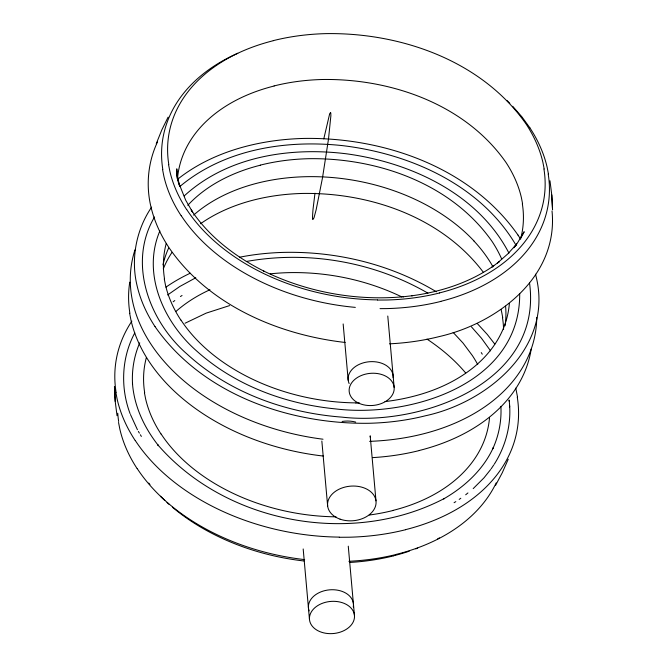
<?xml version="1.0" encoding="UTF-8"?>
<svg xmlns="http://www.w3.org/2000/svg" width="667" height="667" viewBox="0 0 667 667"><rect width="100%" height="100%" fill="white"/><g stroke="black" fill="none" stroke-linecap="round" stroke-linejoin="round"><path stroke-width="1" d="M314.974 193.222L313.081 208.871A18.309 2.401 -87.4 0 0 312.656 214.466L312.598 215.599A5.528 0.725 -87.4 0 0 312.531 217.484L312.565 217.75A17.375 2.284 -87.4 0 0 312.606 218.176L312.665 218.701M323.787 138.869L329.531 114.357M156.27 143.68L161.781 129.99L168.084 117.159M159.88 230.924C141.512 274.037 163.89 322.67 197.274 351.526C235.193 385.493 285.226 403.944 335.451 408.896C409.671 417.951 520.318 384.842 519.693 293.705M139.745 342.813C134.117 355.819 131.657 370.143 132.558 384.284L132.45 383.1C134.059 406.111 144.314 427.78 158.504 445.681L157.854 444.889C226.146 523.745 352.284 546.848 444.505 498.399L443.647 498.908C464.465 486.952 483.108 469.835 493.247 447.749L492.755 448.824C498.824 435.593 501.684 420.91 500.9 406.37M508.237 459.204L502.293 472.711L495.573 485.334M157.554 141.829C148.091 161.764 145.781 184.859 150.825 206.32A204.986 141.129 9.9 0 0 168.809 247.399C208.087 304.894 277.814 334.751 345.173 342.463M134.792 332.9C121.527 357.479 120.277 387.56 130.073 413.573M520.777 238.161L524.179 231.732L517.692 242.571L513.848 247.757L516.742 243.972L507.77 253.927L497.349 263.09L499.566 261.431L491.621 267.342M154.544 216.983C127.205 263.106 149.35 321.511 187.294 354.285C229.29 392.705 285.701 412.873 341.921 417.125C421.944 426.321 543.071 382.458 529.54 283.041M494.255 464.224C506.303 445.314 512.014 422.336 509.096 400.025L509.196 401.2M151.626 207.129C136.201 229.773 130.599 258.821 137.043 285.518A204.986 141.129 9.9 0 0 155.027 326.597M491.129 468.868L493.738 464.991M490.562 469.618L484.034 477.797L473.195 488.619M184.234 195.906C227.422 156.32 289.878 146.807 346.298 153.785C410.38 162.381 478.014 193.572 508.954 253.118M180.073 186.326C224.521 149.2 285.668 139.628 341.871 145.556C409.513 153.427 480.482 184.692 516.116 245.373M465.683 494.789L467.934 492.938M167.634 294.964L179.807 286.493L195.773 277.755M173.145 301.801L174.796 300.542M178.606 178.473C198.849 162.648 222.861 152.143 247.69 145.906A204.894 141.07 9.9 0 1 304.11 138.428C384.234 137.21 470.76 167.459 518.026 235.109M459.188 499.408L460.805 498.249M180.449 296.54L182.041 295.481M493.772 265.733C469.601 282.633 440.812 291.888 411.764 295.789L412.231 295.731L403.118 296.773L403.543 296.723C355.694 301.117 306.645 292.104 263.507 270.927L263.915 271.127C235.409 256.82 208.996 236.785 191.196 209.988L192.713 212.273L185.693 200.217L178.214 181.641L179.681 186.226L176.847 173.854L177.872 181.015L176.788 168.826L177.139 178.381M454.085 502.693L455.819 501.626M185.059 323.228L206.186 313.123L229.631 305.578M246.34 261.489C308.012 250.392 373.678 261.731 427.914 293.155M377.489 300.058L386.668 300A191.804 132.058 9.9 0 0 439.453 292.996M380.04 308.646L386.643 308.596A196.99 135.626 9.9 0 0 440.854 301.409M355.878 403.068L359.621 403.043M339.286 537.285L349.108 537.218A204.977 141.129 9.9 0 0 405.528 529.731M401.851 296.923C366.842 280.057 327.755 271.811 288.919 272.636A176.013 121.186 9.9 0 0 270.252 273.837M436.41 291.796C390.879 264.432 337.269 251.301 284.284 252.376A204.894 141.07 9.9 0 0 239.47 257.245M426.988 339.094C441.296 348.608 454.594 359.796 465.666 372.978M506.895 100.459L509.838 103.352M453.176 332.441L463.015 343.038L472.361 355.553A176.063 121.219 9.9 0 1 477.755 364.582M477.33 323.57L487.294 334.442L494.806 344.114M512.69 106.286L521.911 116.858L529.873 127.822M471.477 326.888L481.449 338.202L490.562 350.842M483.233 272.119C441.671 217.15 369.893 192.396 302.71 193.447A176.013 121.186 9.9 0 0 254.269 199.867A174.095 119.86 9.9 0 0 200.525 223.753M155.019 326.597C202.109 394.33 289.078 424.379 368.934 423.278A204.977 141.129 9.9 0 0 425.363 415.791C488.211 402.276 553.768 347.09 536.01 276.188A204.977 141.129 9.9 0 0 535.534 274.195M481.257 352.585L482.274 354.185M138.369 431.441L139.37 433.1M140.37 434.767L141.371 436.435M137.444 429.756L130.465 414.524M548.457 174.012L547.148 167.3A196.99 135.626 9.9 0 0 529.865 127.822M544.189 168.993L542.921 162.456A191.804 132.058 9.9 0 0 526.096 124.029C481.899 60.772 400.992 32.491 326.08 33.625A191.729 132.008 9.9 0 0 273.295 40.629M522.569 203.668L521.402 197.674A176.063 121.219 9.9 0 0 505.97 162.415C465.433 104.402 391.237 78.464 322.536 79.498A176.013 121.186 9.9 0 0 274.104 85.926M502.743 317.609L501.576 311.622A176.063 121.219 9.9 0 0 501.092 309.621M168.559 164.624L169.827 171.161A191.804 132.058 9.9 0 0 186.652 209.588M162.565 169.535L163.865 176.246A196.998 135.634 9.9 0 0 181.149 215.724M164.257 278.839L165.424 284.834A176.071 121.219 9.9 0 0 180.865 320.093M144.431 392.788L145.598 398.774A176.071 121.219 9.9 0 0 161.03 434.042M118.543 422.444L119.852 429.156A196.998 135.634 9.9 0 0 137.135 468.626M517.534 397.123L516.175 390.137A204.977 141.129 9.9 0 0 515.699 388.144M129.64 313.273L130.99 320.26A204.986 141.129 9.9 0 0 148.983 361.347A203.118 139.845 9.9 0 0 323.362 456.053M115.85 392.471L117.209 399.458A204.986 141.129 9.9 0 0 135.201 440.537M549.975 180.774L551.776 194.964L552.543 209.713L551.776 194.964M117.025 415.683L115.224 401.492L114.457 386.743L115.224 401.492M330.724 113.023L330.849 114.666A4.552 0.6 -87.4 0 1 330.865 115.875L328.489 139.161L322.503 177.789L316.141 209.805L313.99 217.842L312.831 219.51A4.811 0.634 -87.4 0 1 312.665 218.701M509.58 405.736L509.688 406.92M387.777 316.033L393.08 375.379M393.13 375.88L394.164 387.485A22.578 16.108 -5.1 0 1 361.547 404.26A22.578 16.108 -5.1 0 1 359.28 376.455A22.578 16.108 -5.1 0 1 394.164 387.485M375.988 500.842L370.185 435.843A24.312 17.342 -5.1 0 1 370.277 437.077M343.155 323.945L348.182 380.215M348.266 546.165L353.377 603.468M353.427 603.968L354.469 615.566A22.578 16.108 -5.1 0 1 321.853 632.349A22.578 16.108 -5.1 0 1 319.585 604.544A22.578 16.108 -5.1 0 1 354.469 615.566M321.844 441.045L327.647 506.053M303.185 548.958L309.463 619.41M552.018 210.972C558.621 276.972 497.257 323.345 439.144 336.602A204.977 141.129 9.9 0 1 389.545 343.83M473.97 240.945A174.971 120.469 9.9 0 0 420.068 201.742A173.512 119.468 9.9 0 0 322.67 176.905A173.512 119.468 9.9 0 0 233.458 190.97A174.971 120.469 9.9 0 0 193.588 215.124M473.903 240.97A173.42 119.401 9.9 0 1 492.98 266.8M505.586 306.186A173.42 119.401 9.9 0 1 505.052 325.821M163.006 264.866A173.42 119.401 9.9 0 1 168.634 248.082M536.743 317.475A204.836 141.029 9.9 0 1 369.61 441.354M323.02 439.219A204.836 141.029 9.9 0 1 134.976 249.858M330.59 112.798A4.911 0.642 -87.4 0 1 330.724 112.998M329.531 114.249A20.36 2.676 -87.4 0 1 330.482 112.856M163.29 268.893A174.095 119.86 9.9 0 1 171.994 252.401M502.484 317.609A174.095 119.86 9.9 0 1 503.577 329.548M531.199 349.066A203.118 139.845 9.9 0 1 419.276 450.483M419.31 450.542A204.977 141.129 9.9 0 1 372.62 457.62M129.89 313.282A203.127 139.853 9.9 0 1 129.757 282.141M518.017 235.109A204.977 141.129 9.9 0 1 520.652 239.27M501.676 259.004A176.063 121.219 9.9 0 0 492.188 241.612C451.651 183.6 377.455 157.662 308.754 158.696A176.013 121.186 9.9 0 0 260.322 165.124M509.355 303.677A174.095 119.86 9.9 0 1 412.681 396.506A176.063 121.219 9.9 0 1 385.009 401.592M355.844 402.885A174.095 119.86 9.9 0 1 180.965 320.068M164.524 278.848A174.095 119.86 9.9 0 1 166.216 243.522M187.777 205.328A174.095 119.86 9.9 0 1 260.372 165.199M342.129 421.461A24.312 17.342 -5.1 0 1 355.703 422.086M309.104 610.864A22.578 16.108 -5.1 0 1 329.498 589.845A22.578 16.108 -5.1 0 1 353.293 606.92M496.198 482.883A195.097 134.325 9.9 0 1 396.798 554.252M396.84 554.31A196.99 135.626 9.9 0 1 348.866 561.281M304.652 559.613A195.097 134.325 9.9 0 1 137.219 468.609M118.651 421.486A195.106 134.325 9.9 0 1 117.759 413.232M439.395 537.91A189.887 130.74 9.9 0 1 437.685 538.861M417.684 548.132A189.887 130.74 9.9 0 1 415.758 548.866M409.238 551.192A189.887 130.74 9.9 0 1 393.663 555.761M393.705 555.828A191.804 132.058 9.9 0 1 350.025 562.448M303.977 560.98A189.887 130.74 9.9 0 1 172.419 507.212M169.301 504.535A189.887 130.74 9.9 0 1 167.017 502.493M164.782 500.425A189.887 130.74 9.9 0 1 160.455 496.215M149.942 484.559A189.887 130.74 9.9 0 1 148.733 483.066M517.267 397.115A203.118 139.845 9.9 0 1 405.486 529.673M339.253 537.102A203.118 139.845 9.9 0 1 135.276 440.52M116.108 392.471A203.127 139.853 9.9 0 1 131.883 321.11M165.983 287.127A203.127 139.853 9.9 0 1 190.228 273.22M144.689 392.788A174.095 119.86 9.9 0 1 146.39 357.462M176.121 311.297A174.095 119.86 9.9 0 1 209.947 289.753M336.018 516.825A174.095 119.86 9.9 0 1 161.131 434.017M392.896 510.53A176.063 121.219 9.9 0 1 369.243 515.032M489.528 417.625A174.095 119.86 9.9 0 1 392.846 510.455M349.124 383.558A22.578 16.108 -5.1 0 1 367.817 361.906A22.578 16.108 -5.1 0 1 393.138 377.68M543.93 168.993A189.887 130.74 9.9 0 1 439.411 292.93M377.464 299.875A189.887 130.74 9.9 0 1 186.743 209.571M168.818 164.632A189.895 130.74 9.9 0 1 273.345 40.695M548.191 174.012A195.097 134.325 9.9 0 1 440.812 301.342M355.336 307.379A195.097 134.325 9.9 0 1 181.241 215.699M162.823 169.535A195.106 134.325 9.9 0 1 237.794 53.26M522.311 203.668A174.095 119.86 9.9 0 1 520.86 238.036M177.472 178.831A174.095 119.86 9.9 0 1 274.154 86.001M340.062 519.159A24.312 17.342 -5.1 0 0 376.08 502.076A24.312 17.342 -5.1 0 0 339.311 489.103A24.312 17.342 -5.1 0 0 340.062 519.159"/></g></svg>
